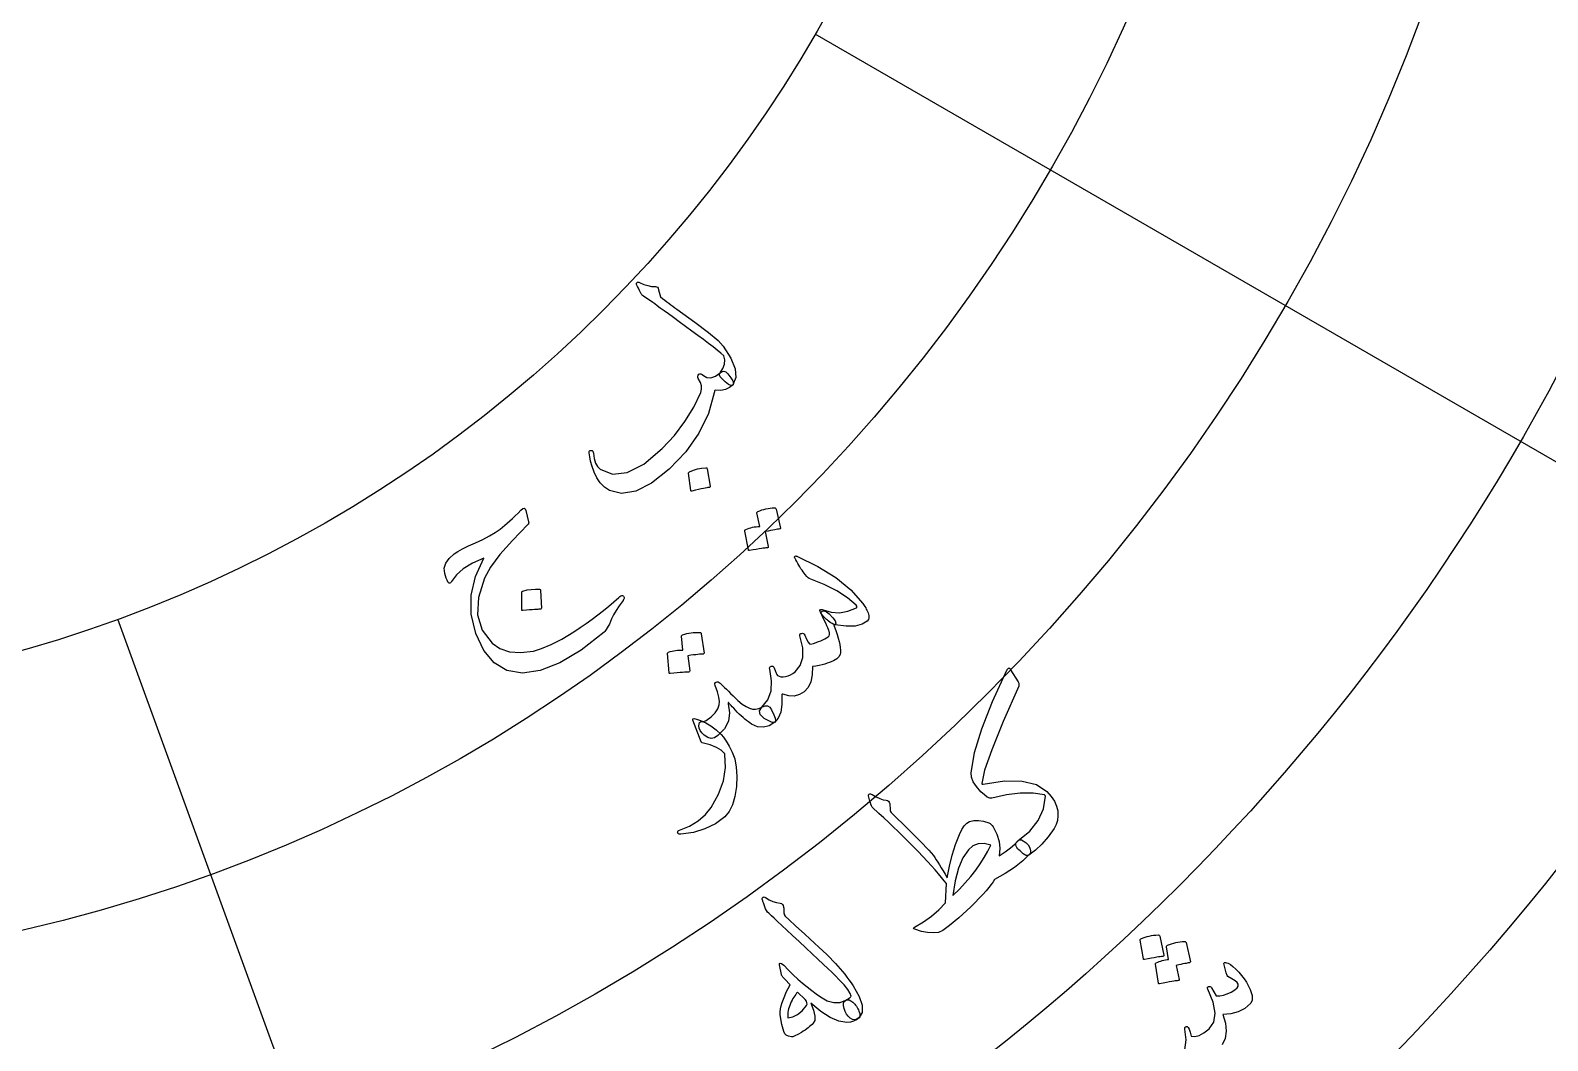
# Model space of a CAD drawing. Header units: millimetres. Extents: x -45 to 45, y -45 to 58.
# Drawn here: x 4.16 to 21.34, y -18.93 to -7.49 of the extents above; entities that cross this region are included whole.
import ezdxf

# ---------------------------------------------------------------- set-up
doc = ezdxf.new("R2010")
doc.units = ezdxf.units.MM
for name, color, linetype in [('ENGRAVE', 7, 'Continuous'), ('ENGRAVE_FINE', 8, 'Continuous'), ('GUIDE', 3, 'Continuous'), ('TEXT', 5, 'Continuous')]:
    doc.layers.add(name, color=color, linetype=linetype)

msp = doc.modelspace()

# ---------------------------------------------------------------- linework, layer by layer
at = {"layer": 'ENGRAVE'}
for radius in [39.65, 33.5042, 27.3585, 21.2127, 15.067]:
    msp.add_circle((0, 0), radius, dxfattribs=at)
at = {"layer": 'ENGRAVE_FINE'}
for points in [[(18.3708, -10.6064), (13.0484, -7.5335)], [(23.6932, -13.6792), (18.3708, -10.6064)], [(7.2552, -19.9335), (5.1532, -14.1583)]]:
    msp.add_lwpolyline(points, dxfattribs=at)
for radius in [36.5771, 30.4314, 24.2856, 18.1399]:
    msp.add_circle((0, 0), radius, dxfattribs=at)
at = {"layer": 'GUIDE'}
msp.add_circle((0, 0), 41, dxfattribs=at)
at = {"layer": 'TEXT'}
for points in [[(11.0772, -10.4721), (11.0605, -10.4371), (11.047, -10.4095), (11.0369, -10.3893), (11.0301, -10.3765), (11.0262, -10.3678), (11.0248, -10.3602), (11.026, -10.3535), (11.0296, -10.3477), (11.0358, -10.3432), (11.0432, -10.3414), (11.0517, -10.3425), (11.0613, -10.3464), (11.1079, -10.3663), (11.1533, -10.3805), (11.1976, -10.3889), (11.2408, -10.3914), (11.2539, -10.393), (11.2642, -10.3996), (11.2719, -10.4111), (11.2769, -10.4276), (11.296, -10.5083), (11.3207, -10.5269), (11.345, -10.5452), (11.3689, -10.5631), (11.3924, -10.5806), (11.4155, -10.5977), (11.4382, -10.6145), (11.4606, -10.6308), (11.4825, -10.6468), (11.6856, -10.7943), (11.8412, -10.9129), (11.9491, -11.0031), (12.0089, -11.0651), (12.095, -11.2021), (12.1416, -11.3212), (12.149, -11.4224), (12.1171, -11.5053), (12.1155, -11.507), (12.1139, -11.5086), (12.1124, -11.5103), (12.1108, -11.5119), (12.0924, -11.5131), (12.0658, -11.4996), (12.0308, -11.4716), (11.9875, -11.4289), (11.9727, -11.4119), (11.9652, -11.396), (11.965, -11.3813), (11.9722, -11.3677), (12.0032, -11.3185), (12.0209, -11.27), (12.0251, -11.2222), (12.0161, -11.1751), (11.9807, -11.1448), (11.9397, -11.1113), (11.893, -11.0745), (11.8406, -11.0345), (11.7828, -10.9912), (11.72, -10.9448), (11.6521, -10.8953), (11.5792, -10.8426), (11.5081, -10.7902), (11.4441, -10.7432), (11.3872, -10.7016), (11.3374, -10.6655), (11.2947, -10.6347), (11.2595, -10.6089), (11.2317, -10.5883), (11.2112, -10.5728), (11.1048, -10.5011), (11.0953, -10.493), (11.0875, -10.4854), (11.0815, -10.4785), (11.0772, -10.4721)], [(10.4912, -12.2719), (10.4916, -12.2603), (10.4954, -12.2523), (10.5027, -12.2479), (10.5134, -12.2471), (10.5238, -12.2491), (10.5316, -12.2548), (10.5368, -12.2643), (10.5394, -12.2774), (10.548, -12.3392), (10.5631, -12.3901), (10.5849, -12.4303), (10.6134, -12.4595), (10.7539, -12.5158), (10.919, -12.4965), (11.1077, -12.4003), (11.3178, -12.226), (11.4555, -12.0769), (11.5743, -11.9208), (11.6741, -11.758), (11.7547, -11.5892), (11.7635, -11.5544), (11.7616, -11.5165), (11.7489, -11.4757), (11.7255, -11.4319), (11.7193, -11.419), (11.7185, -11.4065), (11.723, -11.3945), (11.7328, -11.383), (11.7435, -11.3785), (11.7555, -11.3795), (11.7688, -11.3859), (11.7833, -11.3979), (11.8239, -11.4225), (11.8692, -11.4255), (11.9192, -11.4068), (11.9737, -11.3661), (11.9942, -11.3522), (12.0153, -11.3496), (12.037, -11.3585), (12.0594, -11.3789), (12.0947, -11.4235), (12.1164, -11.4592), (12.1243, -11.4859), (12.1186, -11.5037), (12.0796, -11.5354), (12.033, -11.5564), (11.979, -11.5664), (11.9176, -11.5656), (11.9139, -11.5669), (11.9105, -11.5721), (11.9076, -11.5813), (11.9051, -11.5944), (11.8393, -11.8271), (11.7323, -12.0498), (11.5843, -12.261), (11.3956, -12.4591), (11.197, -12.6156), (11.017, -12.7071), (10.8574, -12.7345), (10.7192, -12.6989), (10.663, -12.6611), (10.6154, -12.6143), (10.5764, -12.5584), (10.5459, -12.4936), (10.5232, -12.4284), (10.5065, -12.3698), (10.4958, -12.3176), (10.4912, -12.2719)], [(11.616, -12.5036), (11.6162, -12.4996), (11.618, -12.4956), (11.6215, -12.4916), (11.6265, -12.4877), (11.6715, -12.4696), (11.7172, -12.456), (11.7637, -12.4469), (11.811, -12.4422), (11.8167, -12.4429), (11.8209, -12.4451), (11.8237, -12.4486), (11.8249, -12.4535), (11.8604, -12.6521), (11.8601, -12.6579), (11.8569, -12.6622), (11.8507, -12.6651), (11.8416, -12.6666), (11.8337, -12.6679), (11.8215, -12.6702), (11.805, -12.6735), (11.7841, -12.6777), (11.7588, -12.6831), (11.7286, -12.6898), (11.6938, -12.6977), (11.6542, -12.707), (11.6485, -12.7077), (11.6445, -12.7068), (11.6423, -12.7044), (11.6417, -12.7003)], [(9.7746, -12.9281), (9.8043, -13.0558), (9.8051, -13.0651), (9.8041, -13.0733), (9.8013, -13.0804), (9.7967, -13.0865), (9.6205, -13.2646), (9.4796, -13.4242), (9.3747, -13.5665), (9.3067, -13.6925), (9.2376, -13.912), (9.2272, -14.1078), (9.2774, -14.2803), (9.3903, -14.4289), (9.48, -14.4906), (9.588, -14.5263), (9.7143, -14.5354), (9.8587, -14.5174), (9.9507, -14.4902), (10.058, -14.445), (10.1804, -14.3815), (10.3174, -14.2992), (10.3881, -14.2526), (10.4569, -14.2051), (10.5237, -14.1569), (10.5884, -14.1081), (10.651, -14.0588), (10.7112, -14.0095), (10.7691, -13.9601), (10.8247, -13.9107), (10.8377, -13.8992), (10.8493, -13.8915), (10.8594, -13.8879), (10.868, -13.8882), (10.875, -13.8913), (10.8803, -13.8962), (10.8839, -13.9027), (10.8858, -13.9109), (10.8862, -13.9158), (10.8859, -13.9203), (10.8848, -13.9247), (10.8829, -13.9287), (10.8806, -13.9327), (10.8782, -13.9369), (10.8758, -13.9413), (10.8734, -13.9459), (10.8311, -14.0047), (10.7954, -14.059), (10.7665, -14.1089), (10.7443, -14.1545), (10.7312, -14.1852), (10.7186, -14.2123), (10.7064, -14.2359), (10.6948, -14.2559), (10.6842, -14.2725), (10.6751, -14.2858), (10.6676, -14.296), (10.6616, -14.3028), (10.3999, -14.5081), (10.1564, -14.6531), (9.9337, -14.7389), (9.7337, -14.7666), (9.5585, -14.7373), (9.4126, -14.6524), (9.2956, -14.5132), (9.2062, -14.3205), (9.1547, -14.1015), (9.1536, -13.8865), (9.2018, -13.6751), (9.2986, -13.4665), (9.1688, -13.5233), (9.0646, -13.5858), (8.9861, -13.6547), (8.933, -13.7304), (8.9282, -13.7368), (8.9233, -13.742), (8.9182, -13.746), (8.913, -13.7487), (8.9079, -13.7498), (8.9032, -13.749), (8.899, -13.7463), (8.8951, -13.7417), (8.8827, -13.7169), (8.8718, -13.6913), (8.8625, -13.6652), (8.8546, -13.6383), (8.8499, -13.5793), (8.8662, -13.5227), (8.9036, -13.4684), (8.9619, -13.4161), (9.0029, -13.3891), (9.057, -13.3595), (9.1242, -13.327), (9.2045, -13.2914), (9.2869, -13.2538), (9.3605, -13.2153), (9.4253, -13.1762), (9.4812, -13.1366), (9.507, -13.116), (9.534, -13.0938), (9.5621, -13.0698), (9.5912, -13.044), (9.6214, -13.0164), (9.6524, -12.9867), (9.6843, -12.9551), (9.7171, -12.9214), (9.7378, -12.9047), (9.7543, -12.9003), (9.7665, -12.9081), (9.7746, -12.9281)], [(12.3897, -12.9541), (12.3896, -12.9499), (12.3912, -12.9457), (12.3946, -12.9417), (12.3996, -12.9377), (12.4224, -12.9286), (12.4453, -12.9206), (12.4684, -12.9138), (12.4915, -12.9081), (12.5151, -12.9036), (12.5392, -12.9002), (12.5638, -12.898), (12.5891, -12.8969), (12.5953, -12.8981), (12.6002, -12.9009), (12.6039, -12.9053), (12.6064, -12.9114), (12.658, -13.1258), (12.6576, -13.1298), (12.6543, -13.1329), (12.6482, -13.1353), (12.6393, -13.1369), (12.6324, -13.1372), (12.622, -13.1384), (12.6081, -13.1406), (12.5906, -13.1438), (12.5695, -13.148), (12.5443, -13.1531), (12.5153, -13.1591), (12.4823, -13.166), (12.5185, -13.3345), (12.5186, -13.3406), (12.5154, -13.345), (12.5091, -13.3478), (12.4996, -13.3488), (12.4913, -13.3497), (12.4785, -13.3514), (12.4613, -13.3538), (12.4395, -13.357), (12.4131, -13.3612), (12.3817, -13.3664), (12.3454, -13.3728), (12.3041, -13.3802), (12.2989, -13.3799), (12.2952, -13.3782), (12.293, -13.3752), (12.2923, -13.3707), (12.2523, -13.1593), (12.2523, -13.1551), (12.254, -13.1509), (12.2573, -13.1469), (12.2624, -13.143), (12.2813, -13.1347), (12.3004, -13.1276), (12.3199, -13.1217), (12.3397, -13.1169), (12.3597, -13.1131), (12.3798, -13.1104), (12.4001, -13.1085), (12.4205, -13.1076)], [(12.842, -13.4444), (13.0782, -13.5593), (13.2818, -13.6858), (13.452, -13.825), (13.588, -13.9778), (13.5965, -13.989), (13.6048, -14.0011), (13.6129, -14.014), (13.6207, -14.0278), (13.6282, -14.0422), (13.6353, -14.0568), (13.6418, -14.0717), (13.6479, -14.0867), (13.6562, -14.1152), (13.6574, -14.1402), (13.6515, -14.1615), (13.6385, -14.1791), (13.5809, -14.2154), (13.5012, -14.2343), (13.3997, -14.2357), (13.2767, -14.2192), (13.2592, -14.2155), (13.24, -14.2073), (13.2192, -14.1947), (13.1969, -14.1775), (13.1867, -14.1683), (13.1767, -14.1591), (13.167, -14.1499), (13.1575, -14.1408), (13.1484, -14.1315), (13.1396, -14.122), (13.1314, -14.1123), (13.1236, -14.1024), (13.1112, -14.0841), (13.1044, -14.0691), (13.1032, -14.0574), (13.1077, -14.049), (13.1125, -14.0466), (13.1196, -14.0463), (13.1291, -14.0481), (13.141, -14.052), (13.2305, -14.0788), (13.3231, -14.0838), (13.419, -14.0671), (13.5179, -14.0283), (13.5222, -14.0233), (13.5225, -14.0169), (13.5189, -14.0091), (13.5114, -13.9999), (13.4156, -13.9163), (13.295, -13.838), (13.1499, -13.7645), (12.9806, -13.6952), (12.9699, -13.6877), (12.9552, -13.6728), (12.9365, -13.6506), (12.9136, -13.621), (12.9009, -13.6035), (12.8884, -13.5852), (12.8761, -13.566), (12.864, -13.5459), (12.8521, -13.5254), (12.8404, -13.505), (12.829, -13.4845), (12.8177, -13.4641), (12.8153, -13.4589), (12.8147, -13.454), (12.8162, -13.4494), (12.8195, -13.4451), (12.8235, -13.4426), (12.8286, -13.4416), (12.8348, -13.4422), (12.842, -13.4444)], [(9.7276, -13.8524), (9.7284, -13.8484), (9.7307, -13.8448), (9.7346, -13.8413), (9.7402, -13.8381), (9.7869, -13.8266), (9.8337, -13.8195), (9.8808, -13.817), (9.928, -13.819), (9.9335, -13.8205), (9.9374, -13.8232), (9.9396, -13.827), (9.9402, -13.8321), (9.949, -14.0331), (9.948, -14.0388), (9.9443, -14.0426), (9.9378, -14.0446), (9.9286, -14.0448), (9.9207, -14.045), (9.9084, -14.0456), (9.8916, -14.0465), (9.8705, -14.0477), (9.8448, -14.0495), (9.8142, -14.0519), (9.7788, -14.055), (9.7386, -14.0586), (9.7329, -14.0585), (9.7291, -14.0571), (9.7272, -14.0543), (9.7272, -14.0503)], [(13.2066, -14.0966), (13.2496, -14.1413), (13.2756, -14.1766), (13.2846, -14.2026), (13.2767, -14.2192), (13.2675, -14.218), (13.2625, -14.2205), (13.2619, -14.2266), (13.2655, -14.2365), (13.2828, -14.2843), (13.2977, -14.3289), (13.3103, -14.3704), (13.3204, -14.4087), (13.3282, -14.4441), (13.3337, -14.4768), (13.3368, -14.5067), (13.3375, -14.534), (13.3328, -14.5585), (13.3179, -14.5823), (13.2928, -14.6053), (13.2573, -14.6273), (13.2359, -14.6371), (13.2122, -14.6467), (13.1861, -14.656), (13.1577, -14.665), (13.1269, -14.6735), (13.0936, -14.6809), (13.0578, -14.6874), (13.0195, -14.6929), (13.0164, -14.7871), (12.9994, -14.8661), (12.9688, -14.9299), (12.9246, -14.9783), (12.8705, -15.0112), (12.812, -15.0271), (12.7493, -15.026), (12.6823, -15.0078), (12.6773, -15.0059), (12.674, -15.0067), (12.6724, -15.01), (12.6727, -15.016), (12.6728, -15.1215), (12.6589, -15.2084), (12.631, -15.2765), (12.5894, -15.3258), (12.5842, -15.328), (12.5766, -15.3283), (12.5664, -15.3265), (12.5538, -15.3227), (12.4726, -15.2798), (12.4278, -15.2369), (12.4192, -15.1944), (12.4467, -15.1521), (12.5124, -15.0684), (12.549, -14.969), (12.5562, -14.8542), (12.5341, -14.7241), (12.533, -14.715), (12.5336, -14.7073), (12.5359, -14.701), (12.5398, -14.6963), (12.5454, -14.6921), (12.5509, -14.6892), (12.5564, -14.6876), (12.5617, -14.6874), (12.5681, -14.6887), (12.5733, -14.6914), (12.5773, -14.6956), (12.5801, -14.7012), (12.5955, -14.7392), (12.6077, -14.7672), (12.6167, -14.7852), (12.6225, -14.7932), (12.6401, -14.8036), (12.6611, -14.8094), (12.6857, -14.8106), (12.7138, -14.8071), (12.7428, -14.7994), (12.7704, -14.788), (12.7965, -14.7729), (12.821, -14.754), (12.8785, -14.68), (12.9075, -14.5893), (12.908, -14.4822), (12.8798, -14.359), (12.8762, -14.3473), (12.8747, -14.3375), (12.8753, -14.3296), (12.8781, -14.3236), (12.8811, -14.3213), (12.8845, -14.3195), (12.8883, -14.3182), (12.8925, -14.3173), (12.9049, -14.3171), (12.9153, -14.3203), (12.9238, -14.327), (12.9303, -14.337), (12.9523, -14.3842), (12.9708, -14.4174), (12.9858, -14.4364), (12.9974, -14.4413), (13.0296, -14.4314), (13.0596, -14.4214), (13.0874, -14.4111), (13.113, -14.4008), (13.1364, -14.3901), (13.1579, -14.3792), (13.1774, -14.3679), (13.1949, -14.3563), (13.2066, -14.3446), (13.2125, -14.3299), (13.2125, -14.3121), (13.2066, -14.2911), (13.2045, -14.2855), (13.1996, -14.2738), (13.1919, -14.2562), (13.1815, -14.2327), (13.1682, -14.2033), (13.1519, -14.1681), (13.1326, -14.1273), (13.1102, -14.0808), (13.1286, -14.0651), (13.1508, -14.0625), (13.1768, -14.073), (13.2066, -14.0966)], [(11.5361, -14.3503), (11.5365, -14.346), (11.5385, -14.342), (11.5423, -14.3381), (11.5478, -14.3345), (11.5718, -14.327), (11.5957, -14.3207), (11.6197, -14.3155), (11.6438, -14.3114), (11.668, -14.3086), (11.6927, -14.307), (11.7179, -14.3065), (11.7435, -14.3073), (11.7497, -14.3089), (11.7544, -14.3121), (11.7577, -14.3169), (11.7596, -14.3232), (11.7903, -14.5432), (11.7894, -14.5471), (11.7858, -14.5501), (11.7794, -14.552), (11.7703, -14.553), (11.7633, -14.5527), (11.7526, -14.5532), (11.7383, -14.5544), (11.7203, -14.5564), (11.6985, -14.559), (11.6726, -14.5623), (11.6426, -14.5662), (11.6085, -14.5707), (11.6282, -14.7432), (11.6277, -14.7493), (11.6241, -14.7536), (11.6174, -14.7559), (11.6076, -14.7562), (11.5992, -14.7565), (11.5861, -14.7572), (11.5684, -14.7584), (11.5461, -14.76), (11.5189, -14.7622), (11.4866, -14.7652), (11.4492, -14.769), (11.4068, -14.7734), (11.4015, -14.7727), (11.3979, -14.7707), (11.396, -14.7675), (11.3957, -14.763), (11.3765, -14.547), (11.3769, -14.5427), (11.379, -14.5387), (11.3828, -14.5349), (11.3884, -14.5314), (11.4083, -14.5244), (11.4284, -14.5186), (11.4487, -14.514), (11.4692, -14.5107), (11.4898, -14.5084), (11.5104, -14.5071), (11.5311, -14.5067), (11.5518, -14.5073)], [(15.3443, -16.6674), (15.4782, -16.5573), (15.5747, -16.4356), (15.6336, -16.3031), (15.655, -16.1603), (15.6546, -16.1559), (15.6532, -16.152), (15.6508, -16.1487), (15.6474, -16.146), (15.5155, -16.1254), (15.3717, -16.1253), (15.2162, -16.1452), (15.0486, -16.1848), (15.0256, -16.1842), (14.9976, -16.1716), (14.9644, -16.1471), (14.9262, -16.1106), (14.875, -16.053), (14.8395, -15.998), (14.8195, -15.9455), (14.815, -15.8957), (14.8531, -15.6669), (14.9349, -15.3979), (15.0582, -15.0879), (15.2205, -14.7359), (15.2219, -14.7316), (15.2236, -14.7279), (15.2254, -14.7248), (15.2275, -14.7223), (15.2296, -14.7201), (15.2315, -14.7181), (15.2332, -14.7163), (15.2348, -14.7147), (15.2392, -14.7114), (15.2437, -14.7103), (15.2484, -14.7115), (15.2531, -14.7149), (15.2539, -14.7158), (15.2547, -14.7169), (15.2556, -14.7181), (15.2564, -14.7196), (15.2573, -14.7213), (15.2585, -14.7234), (15.2598, -14.7259), (15.2614, -14.7288), (15.3469, -14.8671), (15.3535, -14.8805), (15.3567, -14.8928), (15.3567, -14.9042), (15.3534, -14.9147), (15.1787, -15.3173), (15.0478, -15.6346), (14.9658, -15.8674), (14.9363, -16.0163), (14.9371, -16.0215), (14.9396, -16.0246), (14.9439, -16.0257), (14.9501, -16.0247), (15.1922, -15.9887), (15.3932, -15.9895), (15.5531, -16.0285), (15.6715, -16.1071), (15.7205, -16.1632), (15.7575, -16.2186), (15.7823, -16.2734), (15.7951, -16.3275), (15.7981, -16.3833), (15.7924, -16.435), (15.7779, -16.4827), (15.7548, -16.5263), (15.6873, -16.6222), (15.6169, -16.7046), (15.5437, -16.7733), (15.4679, -16.8283), (15.454, -16.8329), (15.4387, -16.8317), (15.422, -16.8247), (15.4037, -16.8119), (15.3846, -16.7955), (15.3685, -16.7809), (15.3552, -16.7683), (15.3447, -16.7575), (15.3314, -16.7409), (15.323, -16.7255), (15.3194, -16.7112), (15.3208, -16.6981), (15.3231, -16.6897), (15.3279, -16.6818), (15.3349, -16.6744), (15.3443, -16.6674)], [(11.9277, -14.8688), (11.9389, -14.8654), (11.9504, -14.8666), (11.962, -14.8725), (11.9738, -14.883), (11.9818, -14.8905), (11.9927, -14.9011), (12.0067, -14.9146), (12.0236, -14.9311), (12.0435, -14.9505), (12.0662, -14.9726), (12.0917, -14.9975), (12.12, -15.025), (12.1749, -15.0771), (12.2239, -15.1178), (12.267, -15.1472), (12.3043, -15.1652), (12.3395, -15.1743), (12.375, -15.1752), (12.4108, -15.1678), (12.4467, -15.1521), (12.4813, -15.1386), (12.511, -15.1396), (12.5359, -15.155), (12.556, -15.185), (12.5804, -15.2386), (12.5944, -15.2796), (12.5981, -15.3082), (12.5914, -15.3242), (12.5274, -15.3644), (12.4623, -15.3812), (12.396, -15.3745), (12.3288, -15.3444), (12.3109, -15.3322), (12.2924, -15.3188), (12.273, -15.3042), (12.2529, -15.2884), (12.2323, -15.271), (12.2112, -15.2519), (12.1896, -15.2308), (12.1676, -15.208), (12.1465, -15.1855), (12.1276, -15.1655), (12.111, -15.1482), (12.0967, -15.1335), (12.085, -15.1214), (12.0762, -15.1123), (12.0703, -15.106), (12.0673, -15.1026), (12.0659, -15.1011), (12.0647, -15.1003), (12.0637, -15.1004), (12.063, -15.1012), (12.0627, -15.103), (12.0627, -15.1059), (12.0632, -15.1098), (12.0642, -15.1147), (12.0808, -15.2166), (12.0671, -15.3108), (12.0231, -15.3972), (11.9487, -15.4753), (11.9096, -15.4989), (11.8707, -15.5061), (11.8321, -15.497), (11.7937, -15.4715), (11.766, -15.4429), (11.7464, -15.4156), (11.7348, -15.3897), (11.7313, -15.365), (11.734, -15.3439), (11.7411, -15.3285), (11.7524, -15.3188), (11.7682, -15.3148), (11.7838, -15.3138), (11.7966, -15.3119), (11.8066, -15.3088), (11.814, -15.3048), (11.8725, -15.2626), (11.9167, -15.2186), (11.9464, -15.173), (11.9618, -15.1259), (11.9642, -15.0901), (11.9575, -15.0416), (11.9417, -14.9803), (11.9168, -14.9063), (11.9132, -14.8942), (11.9138, -14.8839), (11.9187, -14.8755), (11.9277, -14.8688)], [(11.5276, -16.5918), (11.518, -16.5923), (11.5098, -16.5913), (11.503, -16.589), (11.4977, -16.5853), (11.4944, -16.5814), (11.4925, -16.5767), (11.4919, -16.571), (11.4927, -16.5644), (11.4947, -16.5594), (11.4987, -16.5549), (11.5047, -16.5509), (11.5126, -16.5475), (11.6271, -16.4992), (11.7254, -16.4396), (11.8075, -16.369), (11.8732, -16.2876), (11.9562, -16.1373), (12.0093, -15.9872), (12.0328, -15.8378), (12.027, -15.6893), (12.0265, -15.6867), (12.0261, -15.6844), (12.0258, -15.6825), (12.0255, -15.681), (12.0252, -15.6797), (12.0247, -15.6784), (12.0241, -15.6773), (12.0234, -15.6762), (11.9864, -15.6413), (11.9317, -15.6097), (11.8593, -15.5812), (11.7694, -15.5558), (11.7649, -15.5533), (11.7616, -15.5507), (11.7594, -15.5481), (11.7583, -15.5453), (11.6619, -15.2986), (11.6624, -15.2863), (11.6773, -15.283), (11.7065, -15.2887), (11.7501, -15.3035), (11.8105, -15.3301), (11.8694, -15.3653), (11.9268, -15.4091), (11.9828, -15.4616), (12.0109, -15.4939), (12.0412, -15.538), (12.0737, -15.5937), (12.1084, -15.6612), (12.1379, -15.7399), (12.156, -15.8311), (12.1626, -15.935), (12.1574, -16.0515), (12.1409, -16.1637), (12.1131, -16.2582), (12.0744, -16.3348), (12.0249, -16.3933), (11.9197, -16.4729), (11.8015, -16.5326), (11.6706, -16.5724), (11.5276, -16.5918)], [(15.0799, -17.1029), (15.0636, -17.1314), (15.0422, -17.1626), (15.0158, -17.1968), (14.9844, -17.2338), (14.948, -17.2738), (14.9069, -17.3169), (14.861, -17.3633), (14.8103, -17.4127), (14.6757, -17.5365), (14.5699, -17.6259), (14.4934, -17.6817), (14.4468, -17.7041), (14.386, -17.7097), (14.3208, -17.7056), (14.2512, -17.6917), (14.1772, -17.668), (14.1673, -17.6626), (14.1634, -17.657), (14.1654, -17.6513), (14.1734, -17.6454), (14.2747, -17.5847), (14.3669, -17.5184), (14.4499, -17.4467), (14.5238, -17.3697), (14.5352, -17.1511), (14.5104, -17.1176), (14.481, -17.0807), (14.447, -17.0403), (14.4086, -16.9965), (14.3658, -16.9494), (14.3192, -16.8991), (14.2685, -16.8456), (14.214, -16.7889), (14.157, -16.7303), (14.1004, -16.6731), (14.0442, -16.6171), (13.9884, -16.5623), (13.9332, -16.509), (13.8786, -16.4571), (13.8247, -16.4066), (13.7713, -16.3577), (13.6928, -16.2873), (13.6858, -16.2691), (13.6794, -16.2514), (13.6737, -16.2343), (13.6686, -16.2178), (13.664, -16.2018), (13.6598, -16.1867), (13.6561, -16.1722), (13.6528, -16.1584), (13.6524, -16.1525), (13.6534, -16.147), (13.656, -16.1421), (13.66, -16.1378), (13.6664, -16.1346), (13.6743, -16.1344), (13.6838, -16.1373), (13.6948, -16.1433), (13.739, -16.1684), (13.7799, -16.1875), (13.8176, -16.2006), (13.8519, -16.2078), (13.8682, -16.2116), (13.8804, -16.2192), (13.8886, -16.2306), (13.8928, -16.2459), (13.8982, -16.3142), (13.8995, -16.3253), (13.9032, -16.3355), (13.9091, -16.3448), (13.9175, -16.3532), (14.0992, -16.5324), (14.2381, -16.6722), (14.3341, -16.7727), (14.3871, -16.834), (14.4033, -16.8556), (14.4203, -16.8801), (14.4383, -16.9075), (14.457, -16.9378), (14.4768, -16.9709), (14.4979, -17.0066), (14.5202, -17.0448), (14.5438, -17.0856), (14.5681, -16.9541), (14.5992, -16.8286), (14.6372, -16.709), (14.682, -16.5953), (14.7092, -16.5394), (14.7375, -16.4962), (14.7667, -16.4657), (14.7971, -16.4479), (14.8453, -16.4358), (14.898, -16.4346), (14.9551, -16.4442), (15.0168, -16.4646), (15.0289, -16.4714), (15.0407, -16.4811), (15.0522, -16.4937), (15.0634, -16.5092), (15.1068, -16.591), (15.1328, -16.6728), (15.1411, -16.7547), (15.1318, -16.8367), (15.2017, -16.7909), (15.2607, -16.7471), (15.3088, -16.7054), (15.346, -16.6659), (15.3571, -16.6568), (15.3706, -16.6538), (15.3864, -16.657), (15.4044, -16.6664), (15.4364, -16.6903), (15.4604, -16.7137), (15.4762, -16.7366), (15.484, -16.7591), (15.4866, -16.7792), (15.487, -16.7949), (15.4852, -16.8061), (15.4813, -16.8129), (15.3996, -16.8923), (15.3054, -16.9673), (15.1988, -17.0375), (15.0799, -17.1029)], [(14.7864, -16.7667), (14.7218, -16.8598), (14.6709, -16.9773), (14.6335, -17.1195), (14.6089, -17.2866), (14.6814, -17.2143), (14.7485, -17.142), (14.8102, -17.0698), (14.8665, -16.9978), (14.9174, -16.9261), (14.9629, -16.8552), (15.0029, -16.7849), (15.0377, -16.7153), (14.9611, -16.6983), (14.8938, -16.7011), (14.8356, -16.7239), (14.7864, -16.7667)], [(12.4519, -17.3394), (12.4488, -17.3285), (12.4485, -17.3193), (12.4511, -17.3118), (12.4565, -17.306), (12.4629, -17.3029), (12.4701, -17.3024), (12.4782, -17.3043), (12.487, -17.3087), (12.5286, -17.3342), (12.5702, -17.3533), (12.6118, -17.3659), (12.6533, -17.3719), (12.6688, -17.3765), (12.6805, -17.3857), (12.6882, -17.3995), (12.692, -17.4178), (12.6929, -17.4282), (12.6936, -17.4386), (12.6943, -17.4492), (12.6948, -17.4598), (12.6953, -17.4704), (12.6959, -17.4809), (12.6967, -17.4913), (12.6975, -17.5017), (12.7111, -17.5184), (12.7545, -17.5611), (12.8279, -17.6298), (12.9314, -17.7242), (12.9885, -17.7759), (13.0418, -17.8246), (13.0915, -17.8704), (13.1373, -17.9133), (13.1792, -17.9532), (13.217, -17.9901), (13.2505, -18.0241), (13.2799, -18.0552), (13.3068, -18.085), (13.3331, -18.1153), (13.3587, -18.1461), (13.3836, -18.1773), (13.4079, -18.2092), (13.4318, -18.2418), (13.4551, -18.2751), (13.4779, -18.3092), (13.5466, -18.429), (13.581, -18.5289), (13.5811, -18.6088), (13.5469, -18.6685), (13.5222, -18.6875), (13.497, -18.695), (13.4715, -18.6912), (13.4455, -18.6761), (13.4215, -18.6535), (13.402, -18.6274), (13.3869, -18.5977), (13.3763, -18.5645), (13.37, -18.5312), (13.3708, -18.5048), (13.3786, -18.4852), (13.3935, -18.4726), (13.4063, -18.4646), (13.4177, -18.4574), (13.4278, -18.451), (13.4366, -18.4454), (13.4439, -18.4403), (13.4499, -18.4354), (13.4544, -18.4306), (13.4574, -18.4261), (13.4461, -18.3934), (13.4192, -18.3509), (13.3767, -18.2984), (13.3186, -18.236), (13.2827, -18.1999), (13.241, -18.159), (13.1934, -18.1132), (13.1399, -18.0626), (13.0807, -18.0069), (13.0158, -17.946), (12.9451, -17.8797), (12.8688, -17.8081), (12.7941, -17.738), (12.7285, -17.6765), (12.6719, -17.6236), (12.6242, -17.5793), (12.5855, -17.5435), (12.5559, -17.5162), (12.5354, -17.4974), (12.524, -17.4872), (12.5103, -17.4729), (12.4982, -17.4558), (12.4877, -17.4358), (12.4787, -17.4131), (12.4751, -17.4011), (12.4715, -17.3899), (12.4681, -17.3795), (12.4647, -17.3699), (12.4614, -17.3611), (12.4581, -17.353), (12.455, -17.3458), (12.4519, -17.3394)], [(16.7276, -17.792), (16.7276, -17.7877), (16.7294, -17.7835), (16.7329, -17.7793), (16.7381, -17.7753), (16.7616, -17.7659), (16.7851, -17.7576), (16.8087, -17.7505), (16.8325, -17.7445), (16.8565, -17.7398), (16.8811, -17.7362), (16.9063, -17.7338), (16.932, -17.7326), (16.9397, -17.7337), (16.9454, -17.7362), (16.9492, -17.7401), (16.951, -17.7455), (16.9979, -17.9629), (16.9972, -17.9683), (16.9934, -17.9723), (16.9867, -17.9748), (16.9769, -17.9759), (16.9685, -17.9769), (16.9555, -17.9788), (16.938, -17.9816), (16.9159, -17.9853), (16.889, -17.99), (16.8571, -17.9959), (16.8203, -18.0031), (16.7784, -18.0114), (16.7723, -18.0119), (16.768, -18.0108), (16.7654, -18.0081), (16.7646, -18.0037)], [(17.0266, -17.8667), (17.0267, -17.8624), (17.0284, -17.8581), (17.0319, -17.8539), (17.0372, -17.8497), (17.0607, -17.84), (17.0844, -17.8314), (17.1082, -17.8239), (17.132, -17.8177), (17.1562, -17.8126), (17.1809, -17.8087), (17.2062, -17.806), (17.2321, -17.8045), (17.2384, -17.8055), (17.2434, -17.8083), (17.2471, -17.8128), (17.2494, -17.8189), (17.2969, -18.0368), (17.2963, -18.0409), (17.2929, -18.0441), (17.2866, -18.0467), (17.2776, -18.0485), (17.2715, -18.0495), (17.262, -18.0512), (17.2492, -18.0536), (17.2329, -18.0566), (17.2134, -18.0603), (17.1907, -18.0649), (17.1648, -18.0704), (17.1357, -18.0766), (17.1696, -18.2371), (17.1688, -18.2425), (17.165, -18.2465), (17.1582, -18.2491), (17.1483, -18.2502), (17.1398, -18.2513), (17.1268, -18.2533), (17.1091, -18.2562), (17.0868, -18.2599), (17.0597, -18.2647), (17.0276, -18.2708), (16.9904, -18.2782), (16.9481, -18.2867), (16.9428, -18.2866), (16.939, -18.2849), (16.9368, -18.2819), (16.9361, -18.2774), (16.9007, -18.0646), (16.9008, -18.0602), (16.9026, -18.056), (16.9062, -18.0518), (16.9115, -18.0477), (16.9282, -18.0409), (16.9452, -18.0345), (16.9623, -18.0285), (16.9797, -18.023), (16.9973, -18.0181), (17.0151, -18.0141), (17.0331, -18.011), (17.0513, -18.0087)], [(13.1085, -18.434), (13.1865, -18.4774), (13.2604, -18.4981), (13.3301, -18.496), (13.3953, -18.4712), (13.4137, -18.4651), (13.4334, -18.4669), (13.4543, -18.4768), (13.4766, -18.4946), (13.4868, -18.5052), (13.4966, -18.5163), (13.5062, -18.528), (13.5155, -18.5403), (13.5242, -18.5532), (13.532, -18.5668), (13.5389, -18.581), (13.5448, -18.5959), (13.5529, -18.6216), (13.5562, -18.6426), (13.5546, -18.6588), (13.5482, -18.6703), (13.5173, -18.6927), (13.4837, -18.7087), (13.4474, -18.7185), (13.4083, -18.7219), (13.3175, -18.7068), (13.2188, -18.6654), (13.1125, -18.5976), (12.9986, -18.5034), (13.0292, -18.5851), (13.0441, -18.6505), (13.0435, -18.6997), (13.0272, -18.7327), (13.0147, -18.7451), (13.001, -18.7577), (12.9861, -18.7703), (12.9701, -18.7831), (12.9529, -18.796), (12.9343, -18.8091), (12.9143, -18.8225), (12.8929, -18.8362), (12.8527, -18.8599), (12.8204, -18.8762), (12.7961, -18.885), (12.7796, -18.8864), (12.7469, -18.88), (12.7216, -18.868), (12.7037, -18.8502), (12.6932, -18.8268), (12.6727, -18.7456), (12.659, -18.6812), (12.6521, -18.6335), (12.6521, -18.6026), (12.6574, -18.5684), (12.6653, -18.5332), (12.6757, -18.4968), (12.6886, -18.4593), (12.7041, -18.4207), (12.722, -18.381), (12.7425, -18.3401), (12.7654, -18.2981), (12.7037, -18.2328), (12.6968, -18.2247), (12.6904, -18.2171), (12.6846, -18.2101), (12.6794, -18.2037), (12.6751, -18.1978), (12.6717, -18.1922), (12.6694, -18.1869), (12.6682, -18.1818), (12.6443, -18.0712), (12.6436, -18.0548), (12.6514, -18.05), (12.6677, -18.0568), (12.6926, -18.0754), (12.7468, -18.1305), (12.8005, -18.1827), (12.8537, -18.2318), (12.9064, -18.2778), (12.9584, -18.321), (13.0094, -18.3614), (13.0594, -18.399), (13.1085, -18.434)], [(12.8496, -18.3801), (12.8394, -18.393), (12.829, -18.4067), (12.8184, -18.4212), (12.8077, -18.4364), (12.7972, -18.4527), (12.7872, -18.4702), (12.7777, -18.4891), (12.7688, -18.5092), (12.7603, -18.5291), (12.7531, -18.5491), (12.7472, -18.5691), (12.7427, -18.5891), (12.7397, -18.6092), (12.7383, -18.6291), (12.7386, -18.649), (12.7404, -18.6688), (12.7954, -18.6588), (12.8492, -18.6325), (12.9014, -18.5898), (12.9521, -18.5306), (12.957, -18.5172), (12.9562, -18.5013), (12.9496, -18.4831), (12.9372, -18.4625)]]:
    msp.add_lwpolyline(points, close=True, dxfattribs=at)
msp.add_lwpolyline([(17.2349, -19.0344), (17.2485, -18.9201), (17.2343, -18.7975), (17.2335, -18.7908), (17.2339, -18.7851), (17.2357, -18.7803), (17.2387, -18.7765), (17.2435, -18.7729), (17.2487, -18.7707), (17.2542, -18.7699), (17.2602, -18.7703), (17.271, -18.7786), (17.2824, -18.7991), (17.2944, -18.8318), (17.3069, -18.8767), (17.349, -18.8815), (17.3967, -18.8696), (17.45, -18.841), (17.5088, -18.7955), (17.5631, -18.7185), (17.5787, -18.6177), (17.5557, -18.4936), (17.4939, -18.3462), (17.4906, -18.3387), (17.4893, -18.3324), (17.49, -18.3273), (17.4926, -18.3233), (17.498, -18.3189), (17.5037, -18.3161), (17.5096, -18.3148), (17.5156, -18.3151), (17.5222, -18.3174), (17.5278, -18.3207), (17.5326, -18.3247), (17.5365, -18.3297), (17.591, -18.4227), (17.6299, -18.4213), (17.6711, -18.4135), (17.7143, -18.3992), (17.7597, -18.3784), (17.8001, -18.3543), (17.8268, -18.3317), (17.8397, -18.3106), (17.8388, -18.2911), (17.8264, -18.2723), (17.8027, -18.2514), (17.7678, -18.2283), (17.7216, -18.203), (17.7136, -18.191), (17.7036, -18.1622), (17.6914, -18.1167), (17.6771, -18.0545), (17.6771, -18.0545), (17.6784, -18.048), (17.6838, -18.0445), (17.6933, -18.0438), (17.7071, -18.0461), (17.7267, -18.0535), (17.7505, -18.0683), (17.7784, -18.0903), (17.8105, -18.1196), (17.8457, -18.1542), (17.8775, -18.1904), (17.9059, -18.2281), (17.9311, -18.2673), (17.9732, -18.3501), (17.9955, -18.4175), (17.9979, -18.4692), (17.9806, -18.5052), (17.9132, -18.5634), (17.838, -18.6038), (17.7553, -18.6265), (17.6651, -18.6314), (17.6943, -18.7309), (17.7027, -18.8218), (17.6905, -18.9041), (17.6577, -18.9777)], dxfattribs=at)

doc.saveas('drawing.dxf')
